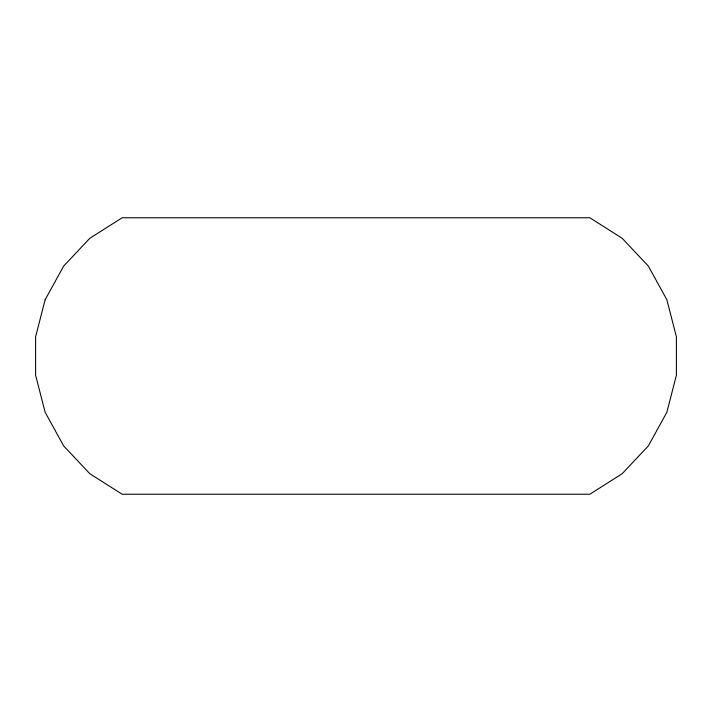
<?xml version="1.0" encoding="UTF-8"?>
<svg xmlns="http://www.w3.org/2000/svg" width="712" height="712" viewBox="0 0 712 712"><rect width="100%" height="100%" fill="white"/><g stroke="black" fill="none" stroke-linecap="round" stroke-linejoin="round"><path stroke-width="1.07" d="M45.132 299.752L35.6 336.847L35.6 375.153L45.132 412.248L63.582 445.81L89.81 473.72L122.153 494.235L589.847 494.235L622.19 473.72L648.418 445.81L666.868 412.248L676.4 375.153L676.4 336.847L666.868 299.752L648.418 266.19L622.19 238.28L589.847 217.765L122.153 217.765L89.81 238.28L63.582 266.19L45.132 299.752"/></g></svg>
